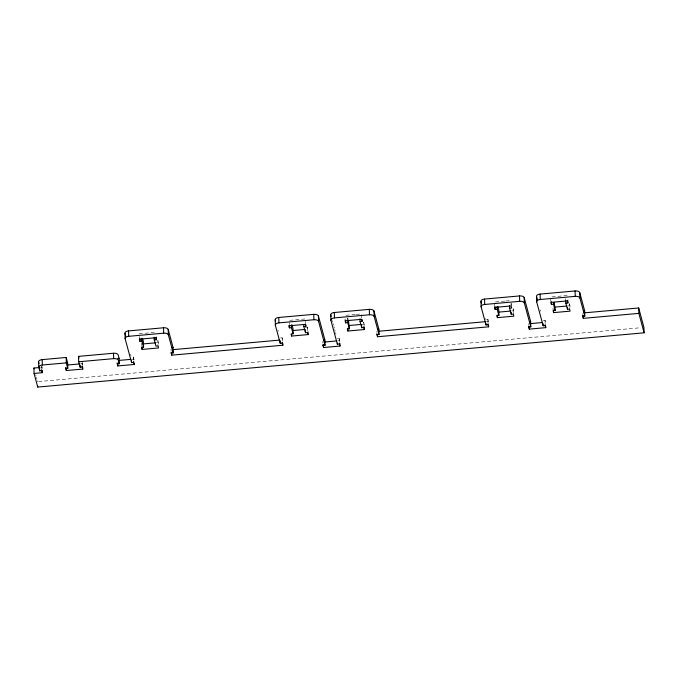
<?xml version="1.0" encoding="UTF-8"?>
<svg xmlns="http://www.w3.org/2000/svg" width="678" height="678" viewBox="0 0 678 678"><rect width="100%" height="100%" fill="white"/><g stroke="black" fill="none" stroke-linecap="round" stroke-linejoin="round"><path stroke-width="0.51" stroke-dasharray="3.39 2.54" d="M139.16 333.805L154.601 332.423M289.726 320.338L305.159 318.957L305.32 324.347M345.966 315.304L355.23 314.473M356.255 314.389L361.399 313.922L361.56 319.321M504.763 301.1L494.474 302.024L494.635 307.414M505.788 301.007L510.932 300.549M567.181 295.515L550.714 296.989L550.875 302.38M305.312 327.33L307.371 327.143L307.973 330.991M156.33 342.754L158.389 342.568L158.525 347.06M362.111 324.338L364.162 324.16L364.222 325.957M511.636 310.965L513.695 310.778L513.755 312.583M567.884 305.931L569.944 305.753L569.995 307.549M280.472 337.932L282.141 337.788L282.726 340.839M486.507 319.499L487.923 319.38L488.507 322.77M486.372 321.609L488.474 321.423M134.075 360.077L133.49 357.026L131.447 357.543M337.339 338.788L339.271 338.61L339.848 341.67M543.248 320.363L545.044 320.202L545.637 323.601M40.587 367.434L42.129 367.29L42.172 368.637M80.546 363.857L82.597 363.671L82.648 365.357M131.99 359.255L134.041 359.069M337.763 340.848L339.822 340.661M38.544 381.587L640.269 327.762M569.944 305.753L569.393 303.702L569.554 309.1M540.112 309.753L540.519 311.261M513.695 310.778L513.144 308.736L513.305 314.126M485.558 318.431L485.863 319.558M364.162 324.16L363.611 322.109L363.772 327.508M347.789 318.135L348.263 319.889M332.339 320.745L332.729 322.219M333.135 323.694L333.534 325.177M333.932 326.669L334.339 328.16M334.746 329.669L335.152 331.169M335.559 332.686L335.966 334.203M277.946 330.059L278.251 331.186M158.389 342.568L157.838 340.517L157.999 345.916M130.608 354.136L131.015 355.67M82.36 362.772L82.597 363.671M41.824 366.137L42.129 367.29M35.739 374.849L35.976 375.705M36.434 377.409L36.892 379.112M37.358 380.824L37.587 381.672M582.656 313.609L582.673 314.278M565.698 298.642L565.757 300.447M553.011 307.871L553.062 309.668M545.044 320.202L545.146 323.576M528.645 323.703L528.67 324.711M511.509 303.49L511.568 305.295M511.017 303.244L511.093 305.939M487.923 319.38L488.016 322.745M376.858 331.339L376.892 332.347M347.577 318.16L347.628 319.957M345.043 318.991L345.102 320.787M339.271 338.61L339.356 341.644M322.847 341.432L322.898 343.119M307.371 327.143L307.524 332.534M289.243 322.474L289.303 324.27M282.141 337.788L282.234 340.822M171.059 349.077L171.11 350.763M141.405 342.89L141.482 345.585M139.244 336.5L139.321 339.195M133.49 357.026L133.583 360.06M82.08 362.637L82.157 365.332M41.612 366.256L41.68 368.62"/><path stroke-width="1.02" d="M117.158 362.874L117.743 365.934L134.202 364.459L133.651 362.416L131.591 362.603L125.142 338.72L124.981 333.33A4.153 2.076 -1.7 0 1 128.549 330.915L163.534 327.779A4.153 2.076 -1.7 0 1 168.195 329.457L173.085 347.543L173.237 352.933L171.187 353.119L171.153 352.111M171.187 353.119L171.737 355.162L282.853 345.229L282.302 343.178L280.243 343.365L275.361 325.279L275.2 319.889A4.153 2.076 -1.7 0 1 278.76 317.474L313.745 314.346A4.153 2.076 -1.7 0 1 318.414 316.024L324.864 339.898L325.025 345.297L322.965 345.483L322.94 344.466M322.965 345.483L323.516 347.526L339.983 346.051L339.432 344.009L337.373 344.195L330.923 320.313L330.762 314.923A4.153 2.076 -1.7 0 1 334.322 312.507L369.307 309.371A4.153 2.076 -1.7 0 1 373.976 311.049L378.858 329.135L379.019 334.525L376.96 334.712L376.926 333.703M376.96 334.712L377.51 336.754L488.635 326.813L488.075 324.77L486.024 324.957L481.134 306.871L480.982 301.481A4.153 2.076 -1.7 0 1 484.541 299.066L519.526 295.939A4.153 2.076 -1.7 0 1 524.187 297.617L530.637 321.491L530.798 326.889L528.747 327.076L528.713 326.059M528.747 327.076L529.298 329.118L545.756 327.644L545.205 325.601L543.146 325.779L536.696 301.905L536.535 296.506A4.153 2.076 -1.7 0 1 540.103 294.091L575.08 290.964A4.153 2.076 -1.7 0 1 579.749 292.642L584.631 310.727L584.792 316.118L582.733 316.304L582.707 315.287M125.142 338.72A4.153 2.076 -1.7 0 1 128.71 336.305L163.686 333.178A4.153 2.076 -1.7 0 1 168.356 334.856L173.237 352.933M275.361 325.279A4.153 2.076 -1.7 0 1 278.921 322.864L313.906 319.736A4.153 2.076 -1.7 0 1 318.575 321.414L325.025 345.297M330.923 320.313A4.153 2.076 -1.7 0 1 334.483 317.897L369.468 314.77A4.153 2.076 -1.7 0 1 374.137 316.448L379.019 334.525M481.134 306.871A4.153 2.076 -1.7 0 1 484.702 304.456L519.679 301.329A4.153 2.076 -1.7 0 1 524.348 303.007L530.798 326.889M536.696 301.905A4.153 2.076 -1.7 0 1 540.264 299.49L575.241 296.362A4.153 2.076 -1.7 0 1 579.91 298.04L584.792 316.118M154.279 339.958L156.338 339.771L155.787 337.729L139.321 339.195L139.88 341.246L141.931 341.059L143.592 347.204L141.532 347.39L142.092 349.433L158.55 347.958L157.999 345.916L155.94 346.102L154.279 339.958L154.203 337.263M303.761 324.779L303.812 326.584L305.871 326.398L305.32 324.347L288.853 325.821L289.404 327.872L291.464 327.686L293.125 333.822L291.065 334.008L291.616 336.059L308.083 334.585L307.998 331.889M359.976 318.855L360.06 321.55L362.111 321.364L361.56 319.321L345.102 320.787L345.653 322.838L347.712 322.652L349.365 328.796L347.314 328.974L347.865 331.025L364.323 329.55L364.247 326.855M509.585 308.168L511.644 307.99L511.093 305.939L494.635 307.414L495.186 309.465L497.245 309.278L498.898 315.414L496.838 315.601L497.398 317.651L513.856 316.177L513.305 314.126L511.246 314.312L509.585 308.168L509.509 305.473M565.833 303.142L567.893 302.956L567.342 300.913L550.875 302.38L551.426 304.43L553.485 304.244L555.146 310.388L553.087 310.566L553.638 312.617L570.105 311.143L569.554 309.1L567.494 309.278L565.833 303.142L565.757 300.447M142.956 343.949L155.304 342.839M292.489 330.567L304.837 329.466M348.729 325.542L361.077 324.431M498.262 312.16L510.61 311.058M554.511 307.134L566.859 306.024M303.812 326.584L305.473 332.72L307.524 332.534L308.083 334.585M360.06 321.55L361.713 327.686L363.772 327.508L364.323 329.55M171.924 347.644L173.085 347.543M377.832 329.228L378.858 329.135M583.478 310.829L584.631 310.727M39.044 367.569L33.9 368.027L34.061 373.425L42.29 372.688L41.739 370.637L39.68 370.824L38.765 367.434L38.604 362.044A4.153 2.076 -1.7 0 1 42.172 359.628L66.173 357.476L67.647 362.916L67.8 368.307L65.749 368.493L65.715 367.476M65.749 368.493L66.3 370.535L82.758 369.069L82.207 367.018L80.148 367.205L78.682 361.772L78.521 356.374L113.506 353.246A4.153 2.076 -1.7 0 1 118.167 354.899L119.091 358.315L119.243 363.705L117.192 363.891M172.627 349.679L279.548 340.11M378.4 331.271L485.329 321.703M583.995 312.88L638.684 307.981L643.939 327.432L644.1 332.822L37.748 387.07L34.061 373.425M38.765 367.434A4.153 2.076 -1.7 0 1 42.333 365.018L66.334 362.874L67.8 368.307M78.682 361.772L113.667 358.637A4.153 2.076 -1.7 0 1 118.328 360.298L119.243 363.705M66.097 363.052L67.647 362.916M117.675 358.442L119.091 358.315M323.838 339.992L324.864 339.898M529.611 321.584L530.637 321.491M582.733 316.304L583.292 318.346L638.846 313.38L644.1 332.822M67.164 365.052L79.512 363.95M118.608 360.45L130.956 359.348M324.389 342.043L336.737 340.941M530.162 323.635L542.51 322.525M554.273 302.363L555.146 310.388M536.535 296.506L537.323 299.413M497.796 306.515L498.737 310.024L498.898 315.414M480.982 301.481L481.592 303.744M348.5 320.77L349.365 328.796M330.762 314.923L331.152 316.363M292.015 324.923L292.964 328.432L293.125 333.822M275.2 319.889L275.505 321.016M142.482 338.297L143.431 341.805L143.592 347.204M124.981 333.33L125.769 336.229M78.521 356.374L78.979 358.077M38.604 362.044L39.002 363.527M33.9 368.027L34.129 368.883M638.684 307.981L638.846 313.38M583.207 315.651L583.292 318.346M579.749 292.642L579.91 298.04M575.08 290.964L575.241 296.362M567.808 300.261L567.893 302.956M567.435 307.481L567.494 309.278M553.434 302.447L553.485 304.244M553.562 309.922L553.638 312.617M551.35 301.735L551.426 304.43M545.714 326.296L545.756 327.644M545.171 324.584L545.205 325.601M543.086 323.762L543.146 325.779M540.103 294.091L540.264 299.49M529.213 326.423L529.298 329.118M524.187 297.617L524.348 303.007M519.526 295.939L519.679 301.329M511.195 312.516L511.246 314.312M497.16 306.583L497.245 309.278M497.313 314.948L497.398 317.651M495.101 306.761L495.186 309.465M488.601 325.804L488.635 326.813M488.05 323.762L488.075 324.77M485.982 323.609L486.024 324.957M484.541 299.066L484.702 304.456M377.451 334.737L377.51 336.754M373.976 311.049L374.137 316.448M369.307 309.371L369.468 314.77M362.06 319.567L362.111 321.364M361.637 324.991L361.713 327.686M347.628 319.957L347.712 322.652M347.78 328.33L347.865 331.025M345.577 320.143L345.653 322.838M339.898 343.356L339.983 346.051M339.398 343L339.432 344.009M337.339 343.178L337.373 344.195M334.322 312.507L334.483 317.897M323.44 344.831L323.516 347.526M318.414 316.024L318.575 321.414M313.745 314.346L313.906 319.736M305.82 324.601L305.871 326.398M305.388 330.025L305.473 332.72M291.387 324.991L291.464 327.686M291.565 334.262L291.616 336.059M289.328 325.169L289.404 327.872M282.802 343.543L282.853 345.229M282.268 342.17L282.302 343.178M280.167 340.67L280.243 343.365M278.76 317.474L278.921 322.864M171.67 352.806L171.737 355.162M168.195 329.457L168.356 334.856M163.534 327.779L163.686 333.178M156.262 337.076L156.338 339.771M141.855 338.364L141.931 341.059M142.007 346.738L142.092 349.433M139.795 338.551L139.88 341.246M134.168 363.111L134.202 364.459M133.625 361.408L133.651 362.416M131.54 360.916L131.591 362.603M128.549 330.915L128.71 336.305M117.684 363.916L117.743 365.934M113.506 353.246L113.667 358.637M82.699 367.044L82.758 369.069M82.174 366.01L82.207 367.018M80.089 365.179L80.148 367.205M66.173 357.476L66.334 362.874M66.215 367.84L66.3 370.535M42.172 359.628L42.333 365.018M42.231 370.663L42.29 372.688M41.705 369.629L41.739 370.637M39.587 367.79L39.68 370.824M37.714 386.053L37.748 387.07"/></g></svg>
